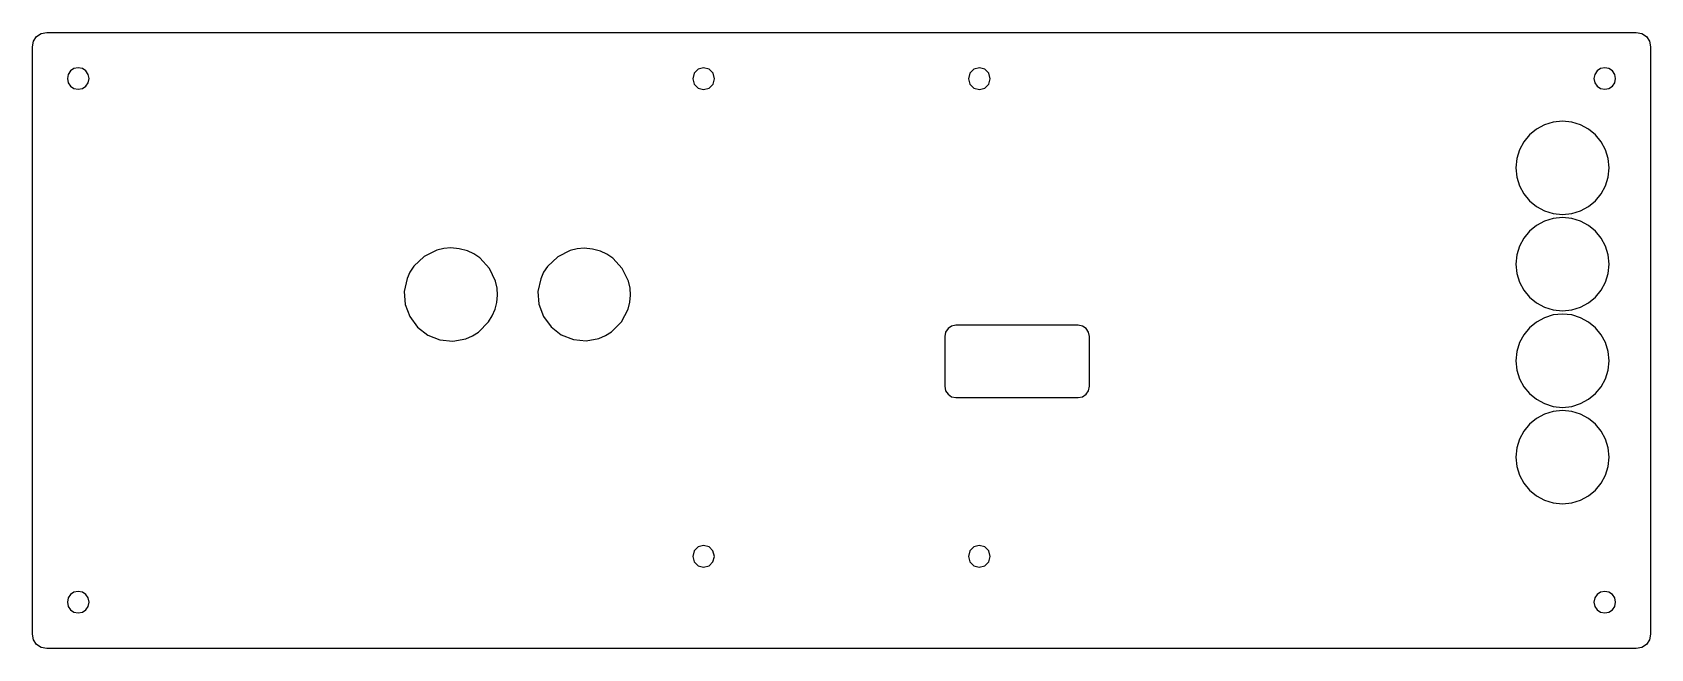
# Model space of a CAD drawing. Header units: millimetres. Extents: x -2 to 222, y 2 to 87.
import ezdxf

# ---------------------------------------------------------------- set-up
doc = ezdxf.new("R2010")
doc.units = ezdxf.units.MM
doc.layers.get('0').update_dxf_attribs({"linetype": 'CONTINUOUS'})

msp = doc.modelspace()

# ---------------------------------------------------------------- linework, layer by layer
at = {"color": 7}
for points in [[(0.049061, 87.25), (219.649061, 87.25), (220.414083, 87.097934), (221.062638, 86.664887), (221.495989, 86.016787), (221.648161, 85.2523), (221.648161, 4.0473), (221.495989, 3.282813), (221.062638, 2.634713), (220.414083, 2.201666), (219.649061, 2.0496), (0.049061, 2.0496), (-0.715961, 2.201666), (-1.364516, 2.634713), (-1.797867, 3.282813), (-1.950039, 4.0473), (-1.950039, 85.2523), (-1.797867, 86.016787), (-1.364516, 86.664887), (-0.715961, 87.097934), (0.049061, 87.25)], [(5.882262, 80.86223), (5.761262, 81.442591), (5.439094, 81.915836), (4.963518, 82.234553), (4.382292, 82.351328), (3.801066, 82.234553), (3.325489, 81.915836), (3.003322, 81.442591), (2.882322, 80.86223), (3.003322, 80.281869), (3.325489, 79.808624), (3.801066, 79.489907), (4.382292, 79.373132), (4.963518, 79.489907), (5.439094, 79.808624), (5.761262, 80.281869), (5.882262, 80.86223)], [(92.302186, 80.846355), (92.10118, 81.596347), (91.552141, 82.145379), (90.80215, 82.346339), (90.052158, 82.145379), (89.503126, 81.596347), (89.302166, 80.846355), (89.503149, 80.096364), (90.052184, 79.547331), (90.802176, 79.346372), (91.552168, 79.547331), (92.1012, 80.096364), (92.30216, 80.846355)], [(130.401706, 80.846355), (130.2007, 81.596347), (129.651661, 82.145379), (128.90167, 82.346339), (128.151678, 82.145379), (127.602646, 81.596347), (127.401686, 80.846355), (127.602669, 80.096364), (128.151704, 79.547331), (128.901696, 79.346372), (129.651688, 79.547331), (130.20072, 80.096364), (130.40168, 80.846355)], [(216.805438, 80.86223), (216.684438, 81.442591), (216.36227, 81.915836), (215.886694, 82.234553), (215.305468, 82.351328), (214.724242, 82.234553), (214.248665, 81.915836), (213.926498, 81.442591), (213.805498, 80.86223), (213.926498, 80.281869), (214.248665, 79.808624), (214.724242, 79.489907), (215.305468, 79.373132), (215.886694, 79.489907), (216.36227, 79.808624), (216.684438, 80.281869), (216.805438, 80.86223)], [(209.48, 74.98), (208.188768, 74.847702), (206.982078, 74.468814), (205.886936, 73.870347), (204.93035, 73.079312), (204.139326, 72.12272), (203.540872, 71.02758), (203.161994, 69.820903), (203.0297, 68.5297), (203.161994, 67.238476), (203.540872, 66.031742), (204.139326, 64.936522), (204.93035, 63.979837), (205.886936, 63.188711), (206.982078, 62.590164), (208.188768, 62.21122), (209.48, 62.0789), (210.771177, 62.211207), (211.977786, 62.590122), (213.07283, 63.188632), (214.029313, 63.979725), (214.820237, 64.93639), (215.418608, 66.031616), (215.797428, 67.238389), (215.9297, 68.5297), (215.797428, 69.82096), (215.418608, 71.027664), (214.820237, 72.122808), (214.029313, 73.079387), (213.07283, 73.8704), (211.977786, 74.468842), (210.771177, 74.84771), (209.48, 74.98)], [(209.48, 61.645), (208.188768, 61.51268), (206.982078, 61.133736), (205.886936, 60.535189), (204.93035, 59.744062), (204.139326, 58.787378), (203.540872, 57.692158), (203.161994, 56.485424), (203.0297, 55.1942), (203.161994, 53.903023), (203.540872, 52.696414), (204.139326, 51.60137), (204.93035, 50.644887), (205.886936, 49.853963), (206.982078, 49.255592), (208.188768, 48.876772), (209.48, 48.7445), (210.771177, 48.876764), (211.977786, 49.255564), (213.07283, 49.85391), (214.029313, 50.644813), (214.820237, 51.601282), (215.418608, 52.69633), (215.797428, 53.902965), (215.9297, 55.1942), (215.797428, 56.485482), (215.418608, 57.692242), (214.820237, 58.787466), (214.029313, 59.744137), (213.07283, 60.535242), (211.977786, 61.133764), (210.771177, 61.512688), (209.48, 61.645)], [(55.875, 57.449), (54.89178, 57.377883), (53.937936, 57.148755), (52.188963, 56.269974), (50.769258, 54.919681), (50.226999, 54.101162), (49.82, 53.2049), (49.438104, 51.442127), (49.575594, 49.646887), (50.198136, 47.95603), (51.2714, 46.5064), (52.69475, 45.399498), (54.3695, 44.736287), (56.1602, 44.554708), (57.9314, 44.8927), (58.845779, 45.281865), (59.683794, 45.810861), (61.07465, 47.216621), (61.599451, 48.05752), (61.991806, 48.96652), (62.237696, 49.925691), (62.3231, 50.9171), (62.264853, 51.901636), (62.047942, 52.858709), (61.190935, 54.619175), (59.857685, 56.055903), (59.045471, 56.608305), (58.1538, 57.0263), (57.033832, 57.342496), (55.875, 57.44897)], [(74.2906, 57.3984), (73.315143, 57.327844), (72.368822, 57.100522), (70.633625, 56.228664), (69.225091, 54.888999), (68.687097, 54.076918), (68.2833, 53.1877), (67.90441, 51.438773), (68.040821, 49.657662), (68.658472, 47.980145), (69.7233, 46.542), (71.135425, 45.443805), (72.797, 44.785812), (74.573625, 44.605664), (76.3309, 44.941), (77.238083, 45.327103), (78.069506, 45.851937), (79.449425, 47.246632), (80.359356, 48.982762), (80.603295, 49.934388), (80.688, 50.918), (80.63021, 51.894792), (80.415002, 52.844333), (79.564724, 54.590937), (78.241959, 56.016373), (77.436142, 56.564453), (76.5515, 56.9792), (75.440333, 57.292907), (74.2906, 57.39855)], [(209.48, 48.309), (208.188797, 48.176702), (206.98212, 47.797814), (205.88698, 47.199347), (204.930387, 46.408313), (204.139353, 45.45172), (203.540886, 44.35658), (203.161998, 43.149903), (203.0297, 41.8587), (203.161986, 40.567552), (203.540844, 39.360956), (204.139273, 38.265914), (204.930275, 37.309425), (205.886848, 36.518489), (206.981994, 35.920106), (208.188711, 35.541277), (209.48, 35.409), (210.771235, 35.541268), (211.97787, 35.920078), (213.072918, 36.518436), (214.029387, 37.30935), (214.82029, 38.265826), (215.418636, 39.360872), (215.797436, 40.567494), (215.9297, 41.8587), (215.797419, 43.149989), (215.41858, 44.356706), (214.820185, 45.451852), (214.029237, 46.408425), (213.072742, 47.199427), (211.977702, 47.797856), (210.77112, 48.176714), (209.48, 48.309)], [(125.665432, 46.758962), (125.061327, 46.635955), (124.565634, 46.30124), (124.230196, 45.806269), (124.106863, 45.202493), (124.106863, 38.31773), (124.230191, 37.713626), (124.565619, 37.217932), (125.061311, 36.882495), (125.665432, 36.759161), (142.550096, 36.759161), (143.153868, 36.88249), (143.64884, 37.217918), (143.983558, 37.713609), (144.106565, 38.31773), (144.106565, 45.202493), (143.983559, 45.806269), (143.648844, 46.301241), (143.153872, 46.635956), (142.550096, 46.758962)], [(209.48, 34.974), (208.188797, 34.841728), (206.98212, 34.462908), (205.88698, 33.864537), (204.930387, 33.073612), (204.139353, 32.11713), (203.540886, 31.022086), (203.161998, 29.815477), (203.0297, 28.5243), (203.161986, 27.233126), (203.540844, 26.026462), (204.139273, 24.931324), (204.930275, 23.974725), (205.886848, 23.183679), (206.981994, 22.5852), (208.188711, 22.206302), (209.48, 22.074), (210.771235, 22.20629), (211.97787, 22.585158), (213.072918, 23.1836), (214.029387, 23.974612), (214.82029, 24.931192), (215.418636, 26.026336), (215.797436, 27.23304), (215.9297, 28.5243), (215.797419, 29.815563), (215.41858, 31.022212), (214.820185, 32.117262), (214.029237, 33.073725), (213.072742, 33.864616), (211.977702, 34.46295), (210.77112, 34.84174), (209.48, 34.974)], [(92.292891, 14.807716), (92.091885, 15.557708), (91.542847, 16.10674), (90.792855, 16.3077), (90.042863, 16.10674), (89.493831, 15.557708), (89.292872, 14.807716), (89.493854, 14.057725), (90.04289, 13.508693), (90.792881, 13.307733), (91.542873, 13.508693), (92.091905, 14.057725), (92.292865, 14.807716)], [(130.392411, 14.807716), (130.191405, 15.557708), (129.642367, 16.10674), (128.892375, 16.3077), (128.142383, 16.10674), (127.593351, 15.557708), (127.392392, 14.807716), (127.593374, 14.057725), (128.14241, 13.508693), (128.892401, 13.307733), (129.642393, 13.508693), (130.191425, 14.057725), (130.392385, 14.807716)], [(5.882262, 8.473142), (5.761262, 9.053503), (5.439094, 9.526748), (4.963518, 9.845465), (4.382292, 9.96224), (3.801066, 9.845465), (3.325489, 9.526748), (3.003322, 9.053503), (2.882322, 8.473142), (3.003322, 7.892781), (3.325489, 7.419536), (3.801066, 7.100819), (4.382292, 6.984044), (4.963518, 7.100819), (5.439094, 7.419536), (5.761262, 7.892781), (5.882262, 8.473142)], [(216.805438, 8.473142), (216.684438, 9.053503), (216.36227, 9.526748), (215.886694, 9.845465), (215.305468, 9.96224), (214.724242, 9.845465), (214.248665, 9.526748), (213.926498, 9.053503), (213.805498, 8.473142), (213.926498, 7.892781), (214.248665, 7.419536), (214.724242, 7.100819), (215.305468, 6.984044), (215.886694, 7.100819), (216.36227, 7.419536), (216.684438, 7.892781), (216.805438, 8.473142)]]:
    msp.add_lwpolyline(points, close=True, dxfattribs=at)

doc.saveas('drawing.dxf')
